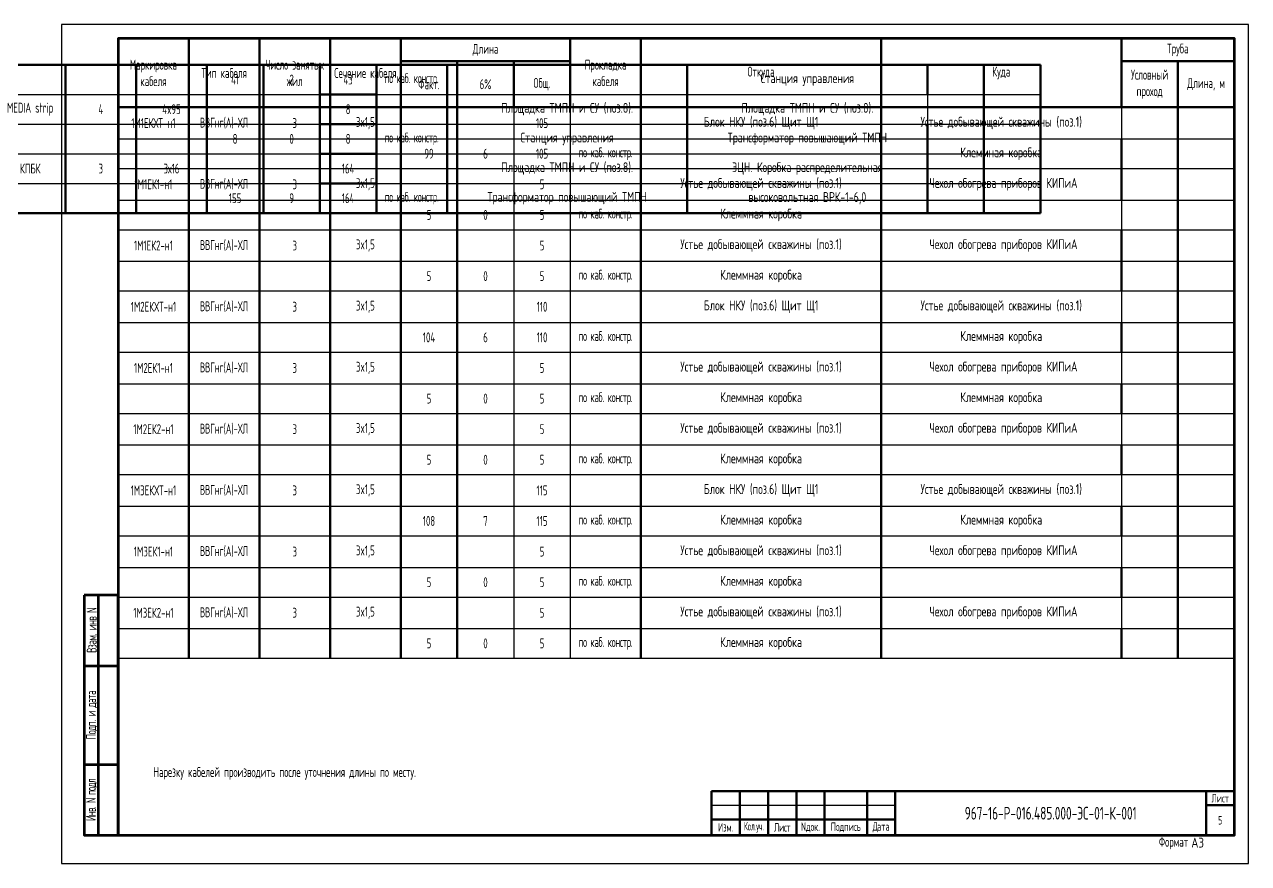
# Model space of a CAD drawing. Header units: millimetres. Extents: x 434 to 39884, y 282 to 36742.
# Drawn here: x 39040.2 to 39473.4, y 36125.1 to 36422.1 of the extents above; entities that cross this region are included whole.
import ezdxf
from ezdxf.enums import TextEntityAlignment as Align

# ---------------------------------------------------------------- set-up
doc = ezdxf.new("R2010")
doc.units = ezdxf.units.MM
doc.layers.get('0').update_dxf_attribs({"lineweight": 25})
doc.layers.add('ЭТ-Оформление', color=7, linetype='Continuous')
doc.layers.add('ЭТ-Формат и штамп', color=7, linetype='Continuous')
doc.styles.add('Фрикон', font='cs_gost2304.shx', dxfattribs={"width": 0.8})
doc.styles.add('Фрикон_штамп', font='cs_gost2304a.shx', dxfattribs={"width": 0.7, "height": 3})

# ---------------------------------------------------------------- blocks, each defined once
blk = doc.blocks.new('*T14')
at = {"layer": 'ЭТ-Оформление', "color": 0, "linetype": 'ByBlock', "lineweight": 50, "transparency": 16777216}
for p, q in [((0, 0), (395, 0)), ((0, 0), (0, -223.83)), ((25, 0), (25, -223.83)), ((50, 0), (50, -223.83)), ((75, 0), (75, -223.83)), ((100, 0), (100, -223.83)), ((160, 0), (160, -223.83)), ((185, 0), (185, -223.83)), ((270, 0), (270, -223.83)), ((355, 0), (355, -24.33)), ((395, 0), (395, -223.83)), ((414.25, 0), (414.25, -52.5)), ((439.25, 0), (439.25, -52.5)), ((464.25, 0), (464.25, -52.5)), ((489.25, 0), (489.25, -52.5)), ((514.25, 0), (514.25, -52.5)), ((534.25, 0), (534.25, -52.5)), ((554.25, 0), (574.25, 0)), ((554.25, 0), (554.25, -52.5)), ((574.25, 0), (574.25, -52.5)), ((599.25, 0), (599.25, -52.5)), ((684.25, 0), (684.25, -52.5)), ((769.25, 0), (769.25, -10.5)), ((789.25, 0), (789.25, -52.5)), ((809.25, 0), (809.25, -52.5)), ((100, -8), (160, -8)), ((120, -8), (120, -223.83)), ((140, -8), (140, -223.83)), ((355, -8), (395, -8)), ((375, -8), (375, -223.83)), ((554.25, -10.5), (574.25, -10.5)), ((554.25, -21), (574.25, -21)), ((769.25, -21), (769.25, -52.5)), ((0, -24.33), (395, -24.33)), ((554.25, -31.5), (574.25, -31.5)), ((140, -34.83), (160, -34.83)), ((355, -34.83), (355, -45.33)), ((554.25, -42), (574.25, -42)), ((140, -45.33), (160, -45.33)), ((140, -55.83), (160, -55.83)), ((355, -55.83), (355, -66.33)), ((414.25, -52.5), (554.25, -52.5)), ((554.25, -52.5), (574.25, -52.5)), ((574.25, -52.5), (809.25, -52.5)), ((140, -66.33), (160, -66.33)), ((140, -76.83), (160, -76.83)), ((355, -76.83), (355, -87.33)), ((140, -87.33), (160, -87.33)), ((140, -97.83), (160, -97.83)), ((355, -97.83), (355, -108.33)), ((140, -108.33), (160, -108.33)), ((140, -118.83), (160, -118.83)), ((355, -118.83), (355, -129.33)), ((140, -129.33), (160, -129.33)), ((140, -139.83), (160, -139.83)), ((355, -139.83), (355, -150.33)), ((140, -150.33), (160, -150.33)), ((140, -160.83), (160, -160.83)), ((355, -160.83), (355, -171.33)), ((140, -171.33), (160, -171.33)), ((140, -181.83), (160, -181.83)), ((355, -181.83), (355, -192.33)), ((140, -192.33), (160, -192.33)), ((140, -202.83), (160, -202.83)), ((355, -202.83), (355, -213.33)), ((140, -213.33), (160, -213.33)), ((140, -223.83), (160, -223.83))]:
    blk.add_line(p, q, dxfattribs=at)
at = {"layer": 'ЭТ-Оформление', "color": 0, "linetype": 'ByBlock', "lineweight": -2, "transparency": 16777216}
for p, q in [((414.25, 0), (554.25, 0)), ((574.25, 0), (809.25, 0)), ((414.25, -10.5), (554.25, -10.5)), ((574.25, -10.5), (809.25, -10.5)), ((769.25, -10.5), (769.25, -21)), ((414.25, -21), (554.25, -21)), ((574.25, -21), (809.25, -21)), ((355, -24.33), (355, -34.83)), ((414.25, -31.5), (554.25, -31.5)), ((574.25, -31.5), (809.25, -31.5)), ((0, -34.83), (140, -34.83)), ((160, -34.83), (395, -34.83)), ((414.25, -42), (554.25, -42)), ((574.25, -42), (809.25, -42)), ((0, -45.33), (140, -45.33)), ((160, -45.33), (395, -45.33)), ((355, -45.33), (355, -55.83)), ((0, -55.83), (140, -55.83)), ((160, -55.83), (395, -55.83)), ((0, -66.33), (140, -66.33)), ((160, -66.33), (395, -66.33)), ((355, -66.33), (355, -76.83)), ((0, -76.83), (140, -76.83)), ((160, -76.83), (395, -76.83)), ((0, -87.33), (140, -87.33)), ((160, -87.33), (395, -87.33)), ((355, -87.33), (355, -97.83)), ((0, -97.83), (140, -97.83)), ((160, -97.83), (395, -97.83)), ((0, -108.33), (140, -108.33)), ((160, -108.33), (395, -108.33)), ((355, -108.33), (355, -118.83)), ((0, -118.83), (140, -118.83)), ((160, -118.83), (395, -118.83)), ((0, -129.33), (140, -129.33)), ((160, -129.33), (395, -129.33)), ((355, -129.33), (355, -139.83)), ((0, -139.83), (140, -139.83)), ((160, -139.83), (395, -139.83)), ((0, -150.33), (140, -150.33)), ((160, -150.33), (395, -150.33)), ((355, -150.33), (355, -160.83)), ((0, -160.83), (140, -160.83)), ((160, -160.83), (395, -160.83)), ((0, -171.33), (140, -171.33)), ((160, -171.33), (395, -171.33)), ((355, -171.33), (355, -181.83)), ((0, -181.83), (140, -181.83)), ((160, -181.83), (395, -181.83)), ((0, -192.33), (140, -192.33)), ((160, -192.33), (395, -192.33)), ((355, -192.33), (355, -202.83)), ((0, -202.83), (140, -202.83)), ((160, -202.83), (395, -202.83)), ((0, -213.33), (140, -213.33)), ((160, -213.33), (395, -213.33)), ((355, -213.33), (355, -223.83)), ((0, -223.83), (140, -223.83)), ((160, -223.83), (395, -223.83))]:
    blk.add_line(p, q, dxfattribs=at)
at = {"layer": 'ЭТ-Оформление', "color": 0, "transparency": 16777216, "char_height": 3.5, "attachment_point": 5, "style": 'Фрикон'}
for s, insert, width in [('Длина', (130, -4), 58), ('Труба', (375, -4), 38), ('41', (524.25, -5.25), 18), ('2', (544.25, -5.25), 18), ('43', (564.25, -5.25), 16), ('{\\W0.7;\\T0.95;по каб. констр.}', (586.75, -5.25), 23), ('{\\Fcs_gost2304a|c204;\\W0.9;\\C7;Станция управления}', (726.75, -5.25), 83), ('Маркировка кабеля', (12.5, -12.17), 23), ('Число занятых  жил', (62.5, -12.17), 23), ('Прокладка кабеля', (172.5, -12.17), 23), ('Тип кабеля', (37.5, -12.17), 23), ('Сечение кабеля', (87.5, -12.17), 23), ('Откуда', (227.5, -12.17), 83), ('Куда', (312.5, -12.17), 83), ('Условный проход', (365, -16.17), 18), ('Факт.', (110, -16.17), 18), ('6%', (130, -16.17), 18), ('Общ.', (150, -16.17), 18), ('Длина, м', (385, -16.17), 18), ('1М8-н2', (426.75, -15.75), 23), ('MEDIA strip', (451.75, -15.75), 23), ('4', (476.75, -15.75), 23), ('4x95', (501.75, -15.75), 23), ('8', (564.25, -15.75), 16), ('{\\Fcs_gost2304a|c204;\\W0.9;\\C7;Площадка ТМПН и СУ (поз.8).}', (641.75, -15.75), 83), ('{\\Fcs_gost2304a|c204;\\W0.9;\\C7;Площадка ТМПН и СУ (поз.8).}', (726.75, -15.75), 83), ('8', (524.25, -26.25), 18), ('0', (544.25, -26.25), 18), ('8', (564.25, -26.25), 16), ('{\\W0.7;\\T0.95;по каб. констр.}', (586.75, -26.25), 23), ('{\\Fcs_gost2304a|c204;\\W0.9;\\C7;Станция управления}', (641.75, -26.25), 83), ('{\\Fcs_gost2304a|c204;\\W0.9;\\C7;Трансформатор повышающий ТМПН}', (726.75, -26.25), 83), ('1М5-н1', (12.5, -29.58), 23), ('MEDIA strip', (37.5, -29.58), 23), ('8', (62.5, -29.58), 23), ('2(4x95)', (87.5, -29.58), 23), ('50', (150, -29.58), 16), ('{\\Fcs_gost2304a|c204;\\W0.9;\\C7;Подстанция КТП1 (поз.7). \\C256;РУНН}', (227.5, -29.58), 83), ('{\\Fcs_gost2304a|c204;\\W0.9;\\C7;Площадка ТМПН и СУ (поз.8).}', (312.5, -29.58), 83), ('{\\Fcs_gost2304a|c204;\\W0.9;\\C7;Площадка ТМПН и СУ (поз.8).}', (641.75, -36.75), 83), ('{\\Fcs_gost2304a|c204;\\W0.9;\\C7;ЭЦН. Коробка распределительная}', (726.75, -36.75), 83), ('47', (110, -40.08), 18), ('3', (130, -40.08), 18), ('50', (150, -40.08), 16), ('{\\W0.7;\\T0.95;по каб. констр.}', (172.5, -40.08), 23), ('{\\Fcs_gost2304a|c204;\\W0.9;\\C7;Станция управления}', (312.5, -40.08), 83), ('1М8-в3', (426.75, -36.75), 23), ('КПБК', (451.75, -36.75), 23), ('3', (476.75, -36.75), 23), ('3х16', (501.75, -36.75), 23), ('164', (564.25, -36.75), 16), ('155', (524.25, -47.25), 18), ('9', (544.25, -47.25), 18), ('164', (564.25, -47.25), 16), ('{\\W0.7;\\T0.95;по каб. констр.}', (586.75, -47.25), 23), ('{\\Fcs_gost2304a|c204;\\W0.9;\\C7;Трансформатор повышающий ТМПН}', (641.75, -47.25), 83), ('{\\Fcs_gost2304a|c204;\\W0.9;\\C7;высоковольтная ВРК-1-6,0}', (726.75, -47.25), 83), ('1М5-н2', (12.5, -50.58), 23), ('MEDIA strip', (37.5, -50.58), 23), ('4', (62.5, -50.58), 23), ('4x95', (87.5, -50.58), 23), ('8', (150, -50.58), 16), ('{\\Fcs_gost2304a|c204;\\W0.9;\\C7;Площадка ТМПН и СУ (поз.8).}', (227.5, -50.58), 83), ('{\\Fcs_gost2304a|c204;\\W0.9;\\C7;Площадка ТМПН и СУ (поз.8).}', (312.5, -50.58), 83), ('8', (110, -61.08), 18), ('0', (130, -61.08), 18), ('8', (150, -61.08), 16), ('{\\W0.7;\\T0.95;по каб. констр.}', (172.5, -61.08), 23), ('{\\Fcs_gost2304a|c204;\\W0.9;\\C7;Станция управления}', (227.5, -61.08), 83), ('{\\Fcs_gost2304a|c204;\\W0.9;\\C7;Трансформатор повышающий ТМПН}', (312.5, -61.08), 83), ('{\\Fcs_gost2304a|c204;\\W0.9;\\C7;Площадка ТМПН и СУ (поз.8).}', (227.5, -71.58), 83), ('1М5-в3', (12.5, -71.58), 23), ('КПБК', (37.5, -71.58), 23), ('3', (62.5, -71.58), 23), ('3х16', (87.5, -71.58), 23), ('156', (150, -71.58), 16), ('{\\Fcs_gost2304a|c204;\\W0.9;\\C7;ЭЦН. Коробка распределительная}', (312.5, -71.58), 83), ('147', (110, -82.08), 18), ('9', (130, -82.08), 18), ('156', (150, -82.08), 16), ('{\\W0.7;\\T0.95;по каб. констр.}', (172.5, -82.08), 23), ('{\\Fcs_gost2304a|c204;\\W0.9;\\C7;Трансформатор повышающий ТМПН}', (227.5, -82.08), 83), ('{\\Fcs_gost2304a|c204;\\W0.9;\\C7;высоковольтная ВРК-1-6,0}', (312.5, -82.08), 83), ('1М6-н1', (12.5, -92.58), 23), ('MEDIA strip', (37.5, -92.58), 23), ('8', (62.5, -92.58), 23), ('2(4x95)', (87.5, -92.58), 23), ('48', (150, -92.58), 16), ('{\\Fcs_gost2304a|c204;\\W0.9;\\C7;Подстанция КТП1 (поз.7). \\C256;РУНН}', (227.5, -92.58), 83), ('{\\Fcs_gost2304a|c204;\\W0.9;\\C7;Площадка ТМПН и СУ (поз.8).}', (312.5, -92.58), 83), ('45', (110, -103.08), 18), ('3', (130, -103.08), 18), ('48', (150, -103.08), 16), ('{\\W0.7;\\T0.95;по каб. констр.}', (172.5, -103.08), 23), ('{\\Fcs_gost2304a|c204;\\W0.9;\\C7;Станция управления}', (312.5, -103.08), 83), ('1М6-н2', (12.5, -113.58), 23), ('MEDIA strip', (37.5, -113.58), 23), ('4', (62.5, -113.58), 23), ('4x95', (87.5, -113.58), 23), ('8', (150, -113.58), 16), ('{\\Fcs_gost2304a|c204;\\W0.9;\\C7;Площадка ТМПН и СУ (поз.8).}', (227.5, -113.58), 83), ('{\\Fcs_gost2304a|c204;\\W0.9;\\C7;Площадка ТМПН и СУ (поз.8).}', (312.5, -113.58), 83), ('8', (110, -124.08), 18), ('0', (130, -124.08), 18), ('8', (150, -124.08), 16), ('{\\W0.7;\\T0.95;по каб. констр.}', (172.5, -124.08), 23), ('{\\Fcs_gost2304a|c204;\\W0.9;\\C7;Станция управления}', (227.5, -124.08), 83), ('{\\Fcs_gost2304a|c204;\\W0.9;\\C7;Трансформатор повышающий ТМПН}', (312.5, -124.08), 83), ('1М6-в3', (12.5, -134.58), 23), ('КПБК', (37.5, -134.58), 23), ('3', (62.5, -134.58), 23), ('3х16', (87.5, -134.58), 23), ('159', (150, -134.58), 16), ('{\\Fcs_gost2304a|c204;\\W0.9;\\C7;Площадка ТМПН и СУ (поз.8).}', (227.5, -134.58), 83), ('{\\Fcs_gost2304a|c204;\\W0.9;\\C7;ЭЦН. Коробка распределительная}', (312.5, -134.58), 83), ('{\\W0.7;\\T0.95;по каб. констр.}', (172.5, -145.08), 23), ('{\\Fcs_gost2304a|c204;\\W0.9;\\C7;Трансформатор повышающий ТМПН}', (227.5, -145.08), 83), ('{\\Fcs_gost2304a|c204;\\W0.9;\\C7;высоковольтная ВРК-1-6,0}', (312.5, -145.08), 83), ('150', (110, -145.08), 18), ('9', (130, -145.08), 18), ('159', (150, -145.08), 16), ('1М7-н1', (12.5, -155.58), 23), ('MEDIA strip', (37.5, -155.58), 23), ('4', (62.5, -155.58), 23), ('4x95', (87.5, -155.58), 23), ('46', (150, -155.58), 16), ('{\\Fcs_gost2304a|c204;\\W0.9;\\C7;Подстанция КТП1 (поз.7). \\C256;РУНН}', (227.5, -155.58), 83), ('{\\Fcs_gost2304a|c204;\\W0.9;\\C7;Площадка ТМПН и СУ (поз.8).}', (312.5, -155.58), 83), ('43', (110, -166.08), 18), ('3', (130, -166.08), 18), ('46', (150, -166.08), 16), ('{\\W0.7;\\T0.95;по каб. констр.}', (172.5, -166.08), 23), ('{\\Fcs_gost2304a|c204;\\W0.9;\\C7;Станция управления}', (312.5, -166.08), 83), ('1М7-н2', (12.5, -176.58), 23), ('MEDIA strip', (37.5, -176.58), 23), ('8', (62.5, -176.58), 23), ('2(4x95)', (87.5, -176.58), 23), ('8', (150, -176.58), 16), ('{\\Fcs_gost2304a|c204;\\W0.9;\\C7;Площадка ТМПН и СУ (поз.8).}', (227.5, -176.58), 83), ('{\\Fcs_gost2304a|c204;\\W0.9;\\C7;Площадка ТМПН и СУ (поз.8).}', (312.5, -176.58), 83), ('8', (110, -187.08), 18), ('0', (130, -187.08), 18), ('8', (150, -187.08), 16), ('{\\W0.7;\\T0.95;по каб. констр.}', (172.5, -187.08), 23), ('{\\Fcs_gost2304a|c204;\\W0.9;\\C7;Станция управления}', (227.5, -187.08), 83), ('{\\Fcs_gost2304a|c204;\\W0.9;\\C7;Трансформатор повышающий ТМПН}', (312.5, -187.08), 83), ('1М7-в3', (12.5, -197.58), 23), ('КПБК', (37.5, -197.58), 23), ('3', (62.5, -197.58), 23), ('3х16', (87.5, -197.58), 23), ('162', (150, -197.58), 16), ('{\\Fcs_gost2304a|c204;\\W0.9;\\C7;Площадка ТМПН и СУ (поз.8).}', (227.5, -197.58), 83), ('{\\Fcs_gost2304a|c204;\\W0.9;\\C7;ЭЦН. Коробка распределительная}', (312.5, -197.58), 83), ('153', (110, -208.08), 18), ('9', (130, -208.08), 18), ('162', (150, -208.08), 16), ('{\\W0.7;\\T0.95;по каб. констр.}', (172.5, -208.08), 23), ('{\\Fcs_gost2304a|c204;\\W0.9;\\C7;Трансформатор повышающий ТМПН}', (227.5, -208.08), 83), ('{\\Fcs_gost2304a|c204;\\W0.9;\\C7;высоковольтная ВРК-1-6,0}', (312.5, -208.08), 83), ('MEDIA strip', (37.5, -218.58), 23), ('2(4x95)', (87.5, -218.58), 23), ('{\\Fcs_gost2304a|c204;\\W0.9;\\C7;Подстанция КТП1 (поз.7). \\C256;РУНН}', (227.5, -218.58), 83), ('{\\Fcs_gost2304a|c204;\\W0.9;\\C7;Площадка ТМПН и СУ (поз.8).}', (312.5, -218.58), 83), ('1М8-н1', (12.5, -218.58), 23), ('8', (62.5, -218.58), 23), ('43', (150, -218.58), 16)]:
    blk.add_mtext(s, dxfattribs=dict(at, insert=insert, width=width))
blk = doc.blocks.new('*U8')
at = {"layer": 'ЭТ-Формат и штамп'}
blk.add_lwpolyline([(-415, -10), (5, -10), (5, 287), (-415, 287)], close=True, dxfattribs=at)
at = {"layer": 'ЭТ-Формат и штамп', "lineweight": 60}
for points in [[(-395, 0), (0, 0), (0, 282), (-395, 282)], [(-407, 85), (-407, 0), (-395, 0), (-395, 85)]]:
    blk.add_lwpolyline(points, close=True, dxfattribs=at)
for points in [[(-402, 0), (-402, 85)], [(-407, 60), (-395, 60)], [(-407, 25), (-395, 25)]]:
    blk.add_lwpolyline(points, dxfattribs=at)
at = {"layer": 'ЭТ-Формат и штамп', "char_height": 3.5, "attachment_point": 5, "rotation": 90, "style": 'Фрикон'}
for s, insert, width in [('{\\T0.9;Взам. инв N}', (-404.33, 72.5), 25), ('{\\T0.9;Подп. и дата}', (-404.33, 42.5), 35), ('{\\T0.85;Инв. N подл}', (-404.35, 12.5), 25)]:
    blk.add_mtext(s, dxfattribs=dict(at, insert=insert, width=width))
at = {"layer": 'ЭТ-Формат и штамп', "insert": (-16.33, -2.81), "char_height": 3.5, "width": 27.439, "attachment_point": 6, "style": 'Фрикон'}
blk.add_mtext('Формат', dxfattribs=at)
at = {"layer": 'ЭТ-Формат и штамп', "style": 'Фрикон', "flags": 8}
blk.add_attdef('FORMAT', text='', height=3.5, dxfattribs=at).set_placement((-15.27, -2.6), align=Align.MIDDLE_LEFT)
blk = doc.blocks.new('*T58')
at = {"layer": 'ЭТ-Оформление', "color": 0, "linetype": 'ByBlock', "lineweight": 50, "transparency": 16777216}
for p, q in [((0, 0), (395, 0)), ((0, 0), (0, -219.33)), ((25, 0), (25, -219.33)), ((50, 0), (50, -219.33)), ((75, 0), (75, -219.33)), ((100, 0), (100, -219.33)), ((160, 0), (160, -24.33)), ((185, 0), (185, -219.33)), ((270, 0), (270, -219.33)), ((355, 0), (355, -24.33)), ((395, 0), (395, -219.33)), ((414.25, 0), (414.25, -65)), ((439.25, 0), (439.25, -65)), ((464.25, 0), (464.25, -65)), ((489.25, 0), (489.25, -65)), ((514.25, 0), (514.25, -65)), ((534.25, 0), (534.25, -65)), ((599.25, 0), (599.25, -65)), ((684.25, 0), (684.25, -65)), ((789.25, 0), (789.25, -65)), ((809.25, 0), (809.25, -65)), ((100, -8), (160, -8)), ((120, -8), (120, -219.33)), ((140, -8), (140, -24.33)), ((355, -8), (395, -8)), ((375, -8), (375, -219.33)), ((769.25, -11.17), (769.25, -21.67)), ((0, -24.33), (395, -24.33)), ((769.25, -32.83), (769.25, -65)), ((355, -35.5), (355, -57.17)), ((355, -67.67), (355, -89.33)), ((414.25, -65), (809.25, -65)), ((355, -100.5), (355, -111)), ((355, -122.17), (355, -132.67)), ((355, -143.83), (355, -154.33)), ((355, -165.5), (355, -176)), ((355, -187.17), (355, -197.67)), ((355, -208.83), (355, -219.33))]:
    blk.add_line(p, q, dxfattribs=at)
at = {"layer": 'ЭТ-Оформление', "color": 0, "linetype": 'ByBlock', "lineweight": -2, "transparency": 16777216}
for p, q in [((414.25, 0), (809.25, 0)), ((554.25, 0), (554.25, -65)), ((574.25, 0), (574.25, -65)), ((769.25, 0), (769.25, -11.17)), ((414.25, -11.17), (809.25, -11.17)), ((140, -24.33), (140, -219.33)), ((160, -24.33), (160, -219.33)), ((355, -24.33), (355, -35.5)), ((414.25, -21.67), (809.25, -21.67)), ((769.25, -21.67), (769.25, -32.83)), ((414.25, -32.83), (809.25, -32.83)), ((0, -35.5), (395, -35.5)), ((0, -46), (395, -46)), ((414.25, -43.33), (809.25, -43.33)), ((414.25, -54.5), (809.25, -54.5)), ((0, -57.17), (395, -57.17)), ((355, -57.17), (355, -67.67)), ((0, -67.67), (395, -67.67)), ((0, -78.83), (395, -78.83)), ((0, -89.33), (395, -89.33)), ((355, -89.33), (355, -100.5)), ((0, -100.5), (395, -100.5)), ((0, -111), (395, -111)), ((355, -111), (355, -122.17)), ((0, -122.17), (395, -122.17)), ((0, -132.67), (395, -132.67)), ((355, -132.67), (355, -143.83)), ((0, -143.83), (395, -143.83)), ((0, -154.33), (395, -154.33)), ((355, -154.33), (355, -165.5)), ((0, -165.5), (395, -165.5)), ((0, -176), (395, -176)), ((355, -176), (355, -187.17)), ((0, -187.17), (395, -187.17)), ((0, -197.67), (395, -197.67)), ((355, -197.67), (355, -208.83)), ((0, -208.83), (395, -208.83)), ((0, -219.33), (395, -219.33))]:
    blk.add_line(p, q, dxfattribs=at)
at = {"layer": 'ЭТ-Оформление', "color": 0, "transparency": 16777216, "char_height": 3.5, "attachment_point": 5, "style": 'Фрикон'}
for s, insert, width in [('Длина', (130, -4), 58), ('Труба', (375, -4), 38), ('1М4ЕКХТ-н1', (426.75, -5.58), 23), ('{\\W0.77;ВВГнг(A)-ХЛ}', (451.75, -5.58), 23), ('3', (476.75, -5.58), 23), ('3x1,5', (501.75, -5.58), 23), ('120', (564.25, -5.58), 16), ('{\\Fcs_gost2304a|c204;\\W0.9;\\C7;Блок НКУ (поз.6) Щит Щ1}', (641.75, -5.58), 83), ('{\\Fcs_gost2304a|c204;\\W0.9;\\C7;Устье добывающей скважины (поз.1)}', (726.75, -5.58), 83), ('Маркировка кабеля', (12.5, -12.17), 23), ('Число занятых  жил', (62.5, -12.17), 23), ('Прокладка кабеля', (172.5, -12.17), 23), ('Тип кабеля', (37.5, -12.17), 23), ('Сечение кабеля', (87.5, -12.17), 23), ('Откуда', (227.5, -12.17), 83), ('Куда', (312.5, -12.17), 83), ('Условный проход', (365, -16.17), 18), ('Факт.', (110, -16.17), 18), ('6%', (130, -16.17), 18), ('Общ.', (150, -16.17), 18), ('Длина, м', (385, -16.17), 18), ('113', (524.25, -16.42), 18), ('7', (544.25, -16.42), 18), ('120', (564.25, -16.42), 16), ('{\\W0.7;\\T0.95;по каб. констр.}', (586.75, -16.42), 23), ('{\\Fcs_gost2304a|c204;\\W0.9;\\C7;Клеммная коробка}', (726.75, -16.42), 83), ('1М4ЕК1-н1', (426.75, -27.25), 23), ('{\\W0.77;ВВГнг(A)-ХЛ}', (451.75, -27.25), 23), ('3', (476.75, -27.25), 23), ('3x1,5', (501.75, -27.25), 23), ('5', (564.25, -27.25), 16), ('{\\Fcs_gost2304a|c204;\\W0.9;\\C7;Устье добывающей скважины (поз.1)}', (641.75, -27.25), 83), ('{\\Fcs_gost2304a|c204;\\W0.9;\\C7; Чехол обогрева приборов КИПиА}', (726.75, -27.25), 83), ('1М1ЕКХТ-н1', (12.5, -29.92), 23), ('{\\W0.77;ВВГнг(A)-ХЛ}', (37.5, -29.92), 23), ('3', (62.5, -29.92), 23), ('3x1,5', (87.5, -29.92), 23), ('105', (150, -29.92), 16), ('{\\Fcs_gost2304a|c204;\\W0.9;\\C7;Блок НКУ (поз.6) Щит Щ1}', (227.5, -29.92), 83), ('{\\Fcs_gost2304a|c204;\\W0.9;\\C7;Устье добывающей скважины (поз.1)}', (312.5, -29.92), 83), ('{\\W0.7;\\T0.95;по каб. констр.}', (172.5, -40.75), 23), ('{\\Fcs_gost2304a|c204;\\W0.9;\\C7;Клеммная коробка}', (312.5, -40.75), 83), ('5', (524.25, -38.08), 18), ('0', (544.25, -38.08), 18), ('5', (564.25, -38.08), 16), ('{\\W0.7;\\T0.95;по каб. констр.}', (586.75, -38.08), 23), ('{\\Fcs_gost2304a|c204;\\W0.9;\\C7;Клеммная коробка}', (641.75, -38.08), 83), ('99', (110, -40.75), 18), ('6', (130, -40.75), 18), ('105', (150, -40.75), 16), ('1М4ЕК2-н1', (426.75, -48.92), 23), ('{\\W0.77;ВВГнг(A)-ХЛ}', (451.75, -48.92), 23), ('3', (476.75, -48.92), 23), ('3x1,5', (501.75, -48.92), 23), ('5', (564.25, -48.92), 16), ('{\\Fcs_gost2304a|c204;\\W0.9;\\C7;Устье добывающей скважины (поз.1)}', (641.75, -48.92), 83), ('{\\Fcs_gost2304a|c204;\\W0.9;\\C7; Чехол обогрева приборов КИПиА}', (726.75, -48.92), 83), ('1М1ЕК1-н1', (12.5, -51.58), 23), ('{\\W0.77;ВВГнг(A)-ХЛ}', (37.5, -51.58), 23), ('3', (62.5, -51.58), 23), ('3x1,5', (87.5, -51.58), 23), ('5', (150, -51.58), 16), ('{\\Fcs_gost2304a|c204;\\W0.9;\\C7;Устье добывающей скважины (поз.1)}', (227.5, -51.58), 83), ('{\\Fcs_gost2304a|c204;\\W0.9;\\C7; Чехол обогрева приборов КИПиА}', (312.5, -51.58), 83), ('{\\W0.7;\\T0.95;по каб. констр.}', (172.5, -62.42), 23), ('{\\Fcs_gost2304a|c204;\\W0.9;\\C7;Клеммная коробка}', (227.5, -62.42), 83), ('5', (524.25, -59.75), 18), ('0', (544.25, -59.75), 18), ('5', (564.25, -59.75), 16), ('{\\W0.7;\\T0.95;по каб. констр.}', (586.75, -59.75), 23), ('{\\Fcs_gost2304a|c204;\\W0.9;\\C7;Клеммная коробка}', (641.75, -59.75), 83), ('5', (110, -62.42), 18), ('0', (130, -62.42), 18), ('5', (150, -62.42), 16), ('1М1ЕК2-н1', (12.5, -73.25), 23), ('{\\W0.77;ВВГнг(A)-ХЛ}', (37.5, -73.25), 23), ('3', (62.5, -73.25), 23), ('3x1,5', (87.5, -73.25), 23), ('5', (150, -73.25), 16), ('{\\Fcs_gost2304a|c204;\\W0.9;\\C7;Устье добывающей скважины (поз.1)}', (227.5, -73.25), 83), ('{\\Fcs_gost2304a|c204;\\W0.9;\\C7; Чехол обогрева приборов КИПиА}', (312.5, -73.25), 83), ('{\\W0.7;\\T0.95;по каб. констр.}', (172.5, -84.08), 23), ('{\\Fcs_gost2304a|c204;\\W0.9;\\C7;Клеммная коробка}', (227.5, -84.08), 83), ('5', (110, -84.08), 18), ('0', (130, -84.08), 18), ('5', (150, -84.08), 16), ('1М2ЕКХТ-н1', (12.5, -94.92), 23), ('{\\W0.77;ВВГнг(A)-ХЛ}', (37.5, -94.92), 23), ('3', (62.5, -94.92), 23), ('3x1,5', (87.5, -94.92), 23), ('110', (150, -94.92), 16), ('{\\Fcs_gost2304a|c204;\\W0.9;\\C7;Блок НКУ (поз.6) Щит Щ1}', (227.5, -94.92), 83), ('{\\Fcs_gost2304a|c204;\\W0.9;\\C7;Устье добывающей скважины (поз.1)}', (312.5, -94.92), 83), ('{\\W0.7;\\T0.95;по каб. констр.}', (172.5, -105.75), 23), ('{\\Fcs_gost2304a|c204;\\W0.9;\\C7;Клеммная коробка}', (312.5, -105.75), 83), ('104', (110, -105.75), 18), ('6', (130, -105.75), 18), ('110', (150, -105.75), 16), ('1М2ЕК1-н1', (12.5, -116.58), 23), ('{\\W0.77;ВВГнг(A)-ХЛ}', (37.5, -116.58), 23), ('3', (62.5, -116.58), 23), ('3x1,5', (87.5, -116.58), 23), ('5', (150, -116.58), 16), ('{\\Fcs_gost2304a|c204;\\W0.9;\\C7;Устье добывающей скважины (поз.1)}', (227.5, -116.58), 83), ('{\\Fcs_gost2304a|c204;\\W0.9;\\C7; Чехол обогрева приборов КИПиА}', (312.5, -116.58), 83), ('{\\W0.7;\\T0.95;по каб. констр.}', (172.5, -127.42), 23), ('{\\Fcs_gost2304a|c204;\\W0.9;\\C7;Клеммная коробка}', (227.5, -127.42), 83), ('{\\Fcs_gost2304a|c204;\\W0.9;\\C7;Клеммная коробка}', (312.5, -127.42), 83), ('5', (110, -127.42), 18), ('0', (130, -127.42), 18), ('5', (150, -127.42), 16), ('1М2ЕК2-н1', (12.5, -138.25), 23), ('{\\W0.77;ВВГнг(A)-ХЛ}', (37.5, -138.25), 23), ('3', (62.5, -138.25), 23), ('3x1,5', (87.5, -138.25), 23), ('5', (150, -138.25), 16), ('{\\Fcs_gost2304a|c204;\\W0.9;\\C7;Устье добывающей скважины (поз.1)}', (227.5, -138.25), 83), ('{\\Fcs_gost2304a|c204;\\W0.9;\\C7; Чехол обогрева приборов КИПиА}', (312.5, -138.25), 83), ('{\\W0.7;\\T0.95;по каб. констр.}', (172.5, -149.08), 23), ('{\\Fcs_gost2304a|c204;\\W0.9;\\C7;Клеммная коробка}', (227.5, -149.08), 83), ('5', (110, -149.08), 18), ('0', (130, -149.08), 18), ('5', (150, -149.08), 16), ('1М3ЕКХТ-н1', (12.5, -159.92), 23), ('{\\W0.77;ВВГнг(A)-ХЛ}', (37.5, -159.92), 23), ('3', (62.5, -159.92), 23), ('3x1,5', (87.5, -159.92), 23), ('115', (150, -159.92), 16), ('{\\Fcs_gost2304a|c204;\\W0.9;\\C7;Блок НКУ (поз.6) Щит Щ1}', (227.5, -159.92), 83), ('{\\Fcs_gost2304a|c204;\\W0.9;\\C7;Устье добывающей скважины (поз.1)}', (312.5, -159.92), 83), ('{\\W0.7;\\T0.95;по каб. констр.}', (172.5, -170.75), 23), ('{\\Fcs_gost2304a|c204;\\W0.9;\\C7;Клеммная коробка}', (227.5, -170.75), 83), ('{\\Fcs_gost2304a|c204;\\W0.9;\\C7;Клеммная коробка}', (312.5, -170.75), 83), ('108', (110, -170.75), 18), ('7', (130, -170.75), 18), ('115', (150, -170.75), 16), ('1М3ЕК1-н1', (12.5, -181.58), 23), ('{\\W0.77;ВВГнг(A)-ХЛ}', (37.5, -181.58), 23), ('3', (62.5, -181.58), 23), ('3x1,5', (87.5, -181.58), 23), ('5', (150, -181.58), 16), ('{\\Fcs_gost2304a|c204;\\W0.9;\\C7;Устье добывающей скважины (поз.1)}', (227.5, -181.58), 83), ('{\\Fcs_gost2304a|c204;\\W0.9;\\C7; Чехол обогрева приборов КИПиА}', (312.5, -181.58), 83), ('{\\W0.7;\\T0.95;по каб. констр.}', (172.5, -192.42), 23), ('{\\Fcs_gost2304a|c204;\\W0.9;\\C7;Клеммная коробка}', (227.5, -192.42), 83), ('5', (110, -192.42), 18), ('0', (130, -192.42), 18), ('5', (150, -192.42), 16), ('1М3ЕК2-н1', (12.5, -203.25), 23), ('{\\W0.77;ВВГнг(A)-ХЛ}', (37.5, -203.25), 23), ('3', (62.5, -203.25), 23), ('3x1,5', (87.5, -203.25), 23), ('5', (150, -203.25), 16), ('{\\Fcs_gost2304a|c204;\\W0.9;\\C7;Устье добывающей скважины (поз.1)}', (227.5, -203.25), 83), ('{\\Fcs_gost2304a|c204;\\W0.9;\\C7; Чехол обогрева приборов КИПиА}', (312.5, -203.25), 83), ('{\\W0.7;\\T0.95;по каб. констр.}', (172.5, -214.08), 23), ('{\\Fcs_gost2304a|c204;\\W0.9;\\C7;Клеммная коробка}', (227.5, -214.08), 83), ('5', (110, -214.08), 18), ('0', (130, -214.08), 18), ('5', (150, -214.08), 16)]:
    blk.add_mtext(s, dxfattribs=dict(at, insert=insert, width=width))
blk = doc.blocks.new('*T59')
at = {"color": 0, "linetype": 'ByBlock', "lineweight": 50, "transparency": 16777216}
for p, q in [((0, 0), (185, 0)), ((0, 0), (0, -15.61)), ((10, 0), (10, -15.61)), ((20, 0), (20, -15.61)), ((30, 0), (30, -15.61)), ((40, 0), (40, -15.61)), ((55, 0), (55, -15.61)), ((65, 0), (65, -15.61)), ((175, 0), (175, -15.61)), ((185, 0), (185, -15.61)), ((175, -5), (185, -5)), ((0, -10), (65, -10)), ((0, -15.61), (185, -15.61))]:
    blk.add_line(p, q, dxfattribs=at)
at = {"color": 0, "linetype": 'ByBlock', "lineweight": 25, "transparency": 16777216}
blk.add_line((0, -5), (65, -5), dxfattribs=at)
at = {"color": 0, "transparency": 16777216, "attachment_point": 5, "style": 'Фрикон_штамп'}
for s, insert, char_height, width in [('Лист', (180, -2.5), 3, 8), ('{\\Fcs_gost2304|c204;\\W0.8;967-16-Р-016.485.000-ЭС-01-К-001}', (120, -7.81), 4.5, 108), ('Изм.', (5, -12.81), 3, 8), ('{\\W0.6;Кол.уч.}', (15, -12.81), 3, 8), ('{\\T0.95;Лист}', (25, -12.81), 3, 8), ('Nдок.', (35, -12.81), 3, 8), ('Подпись', (47.5, -12.81), 3, 13), ('{\\T0.85;Д\\W0.8;\\T1;ата}', (60, -12.81), 3, 8), ('5', (180, -10.31), 3, 8)]:
    blk.add_mtext(s, dxfattribs=dict(at, insert=insert, char_height=char_height, width=width))
blk = doc.blocks.new('*T76')
at = {"layer": 'ЭТ-Оформление', "color": 0, "linetype": 'ByBlock', "lineweight": 50, "transparency": 16777216}
for p, q in [((0, 0), (140, 0)), ((0, 0), (0, -52.5)), ((25, 0), (25, -52.5)), ((50, 0), (50, -52.5)), ((75, 0), (75, -52.5)), ((100, 0), (100, -52.5)), ((120, 0), (120, -52.5)), ((140, 0), (160, 0)), ((140, 0), (140, -52.5)), ((160, 0), (395, 0)), ((160, 0), (160, -52.5)), ((185, 0), (185, -52.5)), ((270, 0), (270, -52.5)), ((355, 0), (355, -10.5)), ((375, 0), (375, -52.5)), ((395, 0), (395, -52.5)), ((140, -10.5), (160, -10.5)), ((140, -21), (160, -21)), ((355, -21), (355, -52.5)), ((140, -31.5), (160, -31.5)), ((140, -42), (160, -42)), ((0, -52.5), (140, -52.5)), ((140, -52.5), (160, -52.5)), ((160, -52.5), (395, -52.5))]:
    blk.add_line(p, q, dxfattribs=at)
at = {"layer": 'ЭТ-Оформление', "color": 0, "linetype": 'ByBlock', "lineweight": -2, "transparency": 16777216}
for p, q in [((0, -10.5), (140, -10.5)), ((160, -10.5), (395, -10.5)), ((355, -10.5), (355, -21)), ((0, -21), (140, -21)), ((160, -21), (395, -21)), ((0, -31.5), (140, -31.5)), ((160, -31.5), (395, -31.5)), ((0, -42), (140, -42)), ((160, -42), (395, -42))]:
    blk.add_line(p, q, dxfattribs=at)
at = {"layer": 'ЭТ-Оформление', "color": 0, "transparency": 16777216, "char_height": 3.5, "attachment_point": 5, "style": 'Фрикон'}
for s, insert, width in [('41', (110, -5.25), 18), ('2', (130, -5.25), 18), ('43', (150, -5.25), 16), ('{\\W0.7;\\T0.95;по каб. констр.}', (172.5, -5.25), 23), ('{\\Fcs_gost2304a|c204;\\W0.9;\\C7;Станция управления}', (312.5, -5.25), 83), ('1М8-н2', (12.5, -15.75), 23), ('MEDIA strip', (37.5, -15.75), 23), ('4', (62.5, -15.75), 23), ('4x95', (87.5, -15.75), 23), ('8', (150, -15.75), 16), ('{\\Fcs_gost2304a|c204;\\W0.9;\\C7;Площадка ТМПН и СУ (поз.8).}', (227.5, -15.75), 83), ('{\\Fcs_gost2304a|c204;\\W0.9;\\C7;Площадка ТМПН и СУ (поз.8).}', (312.5, -15.75), 83), ('8', (110, -26.25), 18), ('0', (130, -26.25), 18), ('8', (150, -26.25), 16), ('{\\W0.7;\\T0.95;по каб. констр.}', (172.5, -26.25), 23), ('{\\Fcs_gost2304a|c204;\\W0.9;\\C7;Станция управления}', (227.5, -26.25), 83), ('{\\Fcs_gost2304a|c204;\\W0.9;\\C7;Трансформатор повышающий ТМПН}', (312.5, -26.25), 83), ('{\\Fcs_gost2304a|c204;\\W0.9;\\C7;Площадка ТМПН и СУ (поз.8).}', (227.5, -36.75), 83), ('{\\Fcs_gost2304a|c204;\\W0.9;\\C7;ЭЦН. Коробка распределительная}', (312.5, -36.75), 83), ('1М8-в3', (12.5, -36.75), 23), ('КПБК', (37.5, -36.75), 23), ('3', (62.5, -36.75), 23), ('3х16', (87.5, -36.75), 23), ('164', (150, -36.75), 16), ('155', (110, -47.25), 18), ('9', (130, -47.25), 18), ('164', (150, -47.25), 16), ('{\\W0.7;\\T0.95;по каб. констр.}', (172.5, -47.25), 23), ('{\\Fcs_gost2304a|c204;\\W0.9;\\C7;Трансформатор повышающий ТМПН}', (227.5, -47.25), 83), ('{\\Fcs_gost2304a|c204;\\W0.9;\\C7;высоковольтная ВРК-1-6,0}', (312.5, -47.25), 83)]:
    blk.add_mtext(s, dxfattribs=dict(at, insert=insert, width=width))

msp = doc.modelspace()

# ---------------------------------------------------------------- block references
for name, p in [('*T58', (39073.38, 36417.15)), ('*T14', (38590.52, 36407.9)), ('*T76', (39004.77, 36407.9)), ('*T59', (39283.38, 36150.76))]:
    msp.add_blockref(name, p)
at = {"layer": 'ЭТ-Формат и штамп', "ltscale": 100}
ref = msp.add_blockref('*U8', (39468.38, 36135.15), dxfattribs=at)
ref.add_attrib('FORMAT', 'А3', dxfattribs={"height": 3.5, "style": 'Фрикон'}).set_placement((39453.12, 36132.55), align=Align.MIDDLE_LEFT)

# ---------------------------------------------------------------- texts
at = {"insert": (39085.86, 36159.29), "char_height": 3.5, "attachment_point": 1, "style": 'Фрикон'}
msp.add_mtext_dynamic_manual_height_columns('Нарезку кабелей производить после уточнения длины по месту.', width=116.865, gutter_width=25, heights=[0], dxfattribs=at)

doc.saveas('drawing.dxf')
